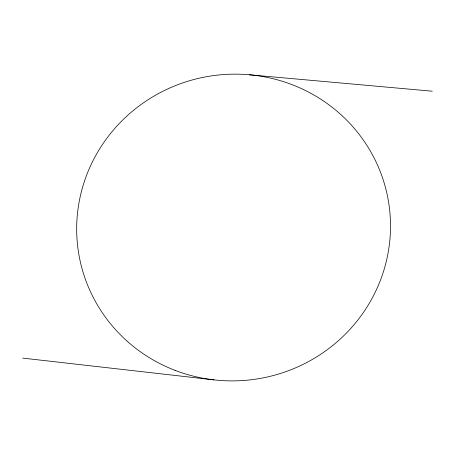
<?xml version="1.0" encoding="UTF-8"?>
<svg xmlns="http://www.w3.org/2000/svg" width="455" height="455" viewBox="0 0 455 455"><rect width="100%" height="100%" fill="white"/><g stroke="black" fill="none" stroke-linecap="round" stroke-linejoin="round"><path stroke-width="0.68" d="M249.42 74.791L432.25 91.205M22.75 358.113L213.992 379.868M175.073 370.37A157.066 153.227 -11.3 0 0 388.945 204.454A157.066 153.227 -11.3 0 0 136.762 107.738A157.066 153.227 -11.3 0 0 175.073 370.37"/></g></svg>
